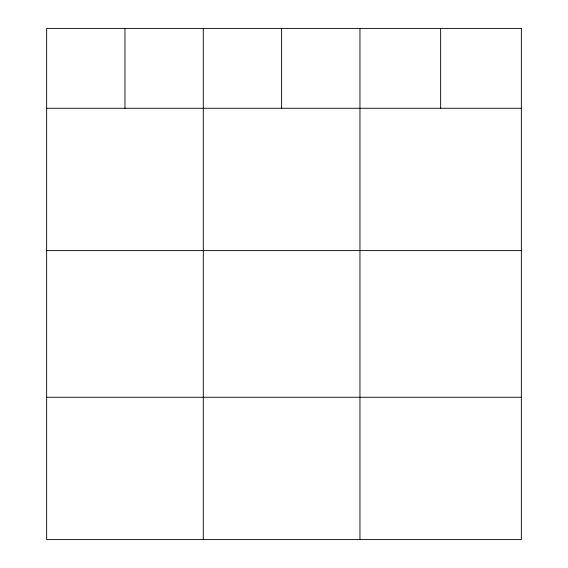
<?xml version="1.0" encoding="UTF-8"?>
<svg xmlns="http://www.w3.org/2000/svg" width="568" height="568" viewBox="0 0 568 568"><rect width="100%" height="100%" fill="white"/><g stroke="black" fill="none" stroke-linecap="round" stroke-linejoin="round"><path stroke-width="0.85" d="M46.64 108.275L521.36 108.275M46.64 250.609L521.36 250.609M46.64 397.259L521.36 397.259M440.654 28.4L440.654 108.275M359.956 28.4L359.956 539.6M281.629 28.4L281.629 108.275M203.301 28.4L203.301 539.6M124.974 28.4L124.974 108.275M521.36 28.4L46.64 28.4L46.64 539.6L521.36 539.6L521.36 28.4"/></g></svg>
